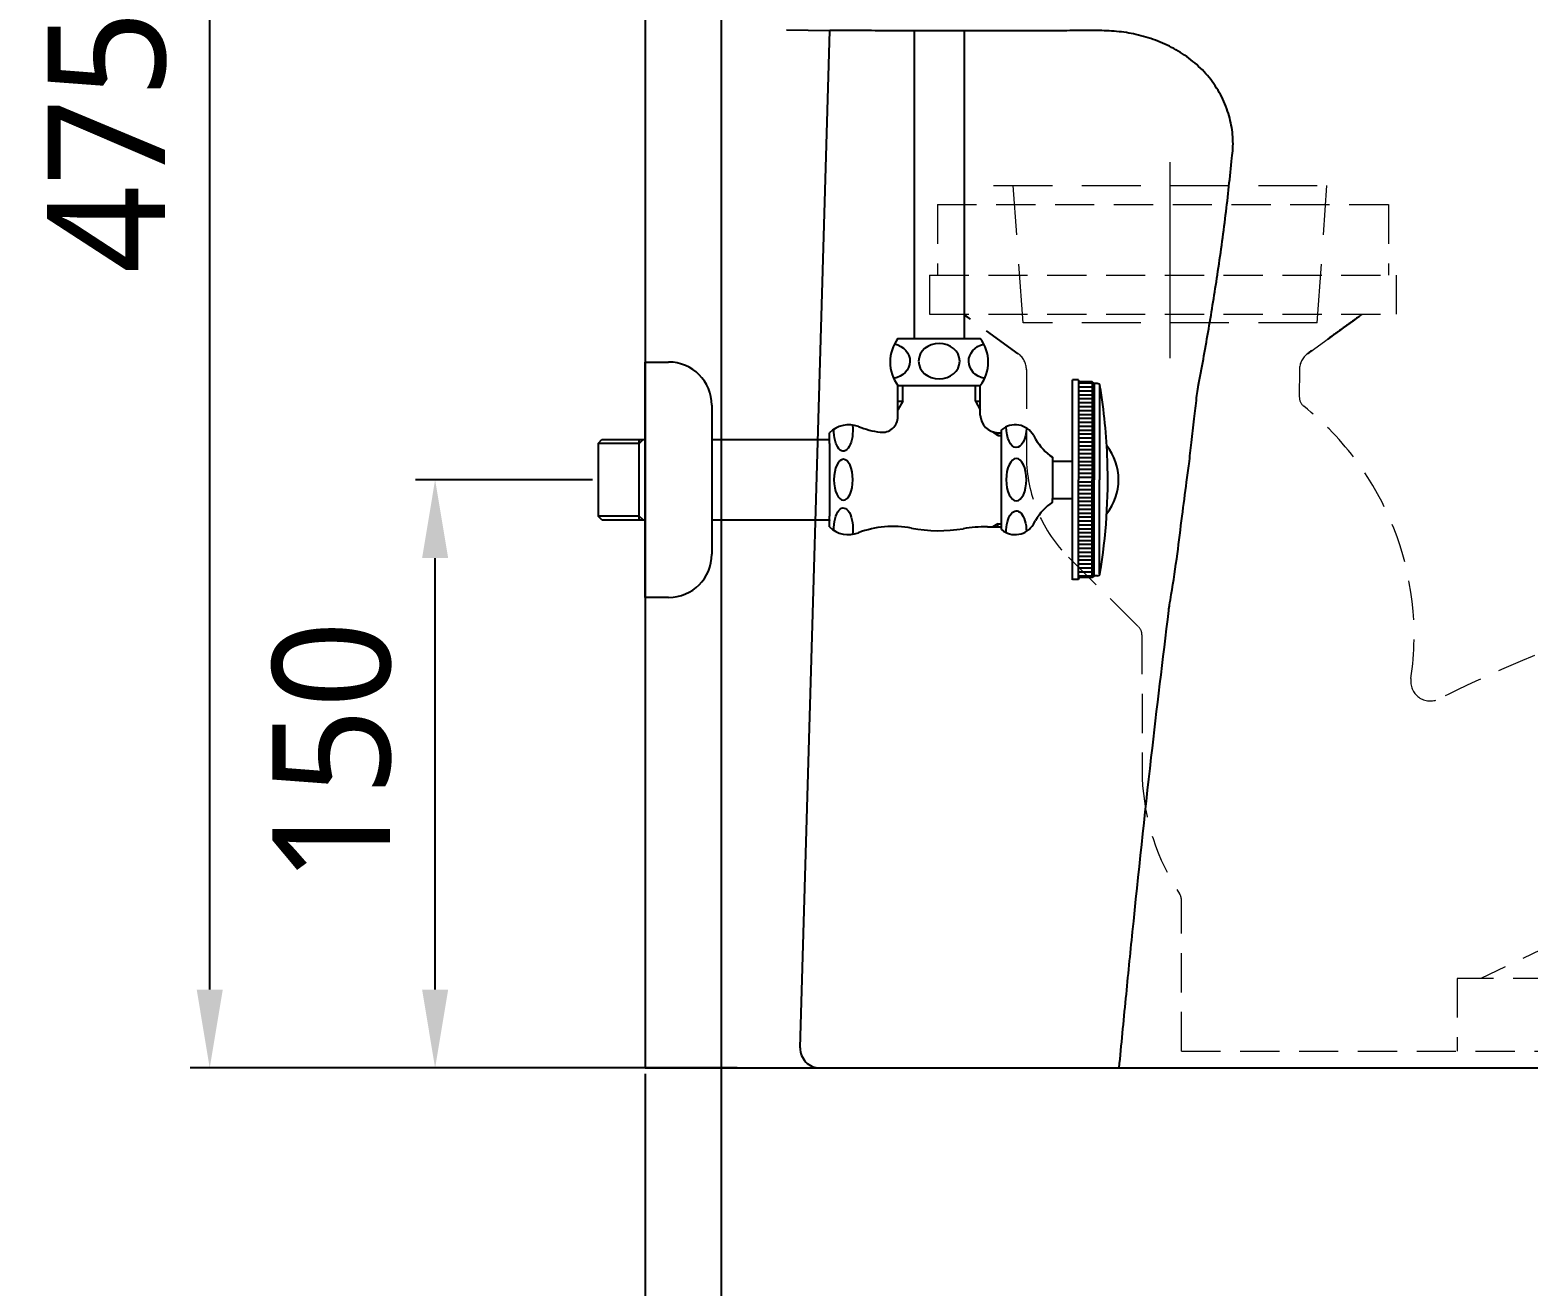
# Model space of a CAD drawing. Extents: x 3571 to 9666, y -561 to 1991.
# Drawn here: x 3570.8 to 3952.8, y -245.2 to 75.1 of the extents above; entities that cross this region are included whole.
import ezdxf

# ---------------------------------------------------------------- set-up
doc = ezdxf.new("R2010")
doc.units = 0
doc.header["$LTSCALE"] = 20
doc.header["$MEASUREMENT"] = 0
doc.linetypes.add('CENTER', pattern=[2, 1.25, -0.25, 0.25, -0.25])
doc.linetypes.add('HIDDEN', pattern=[0.375, 0.25, -0.125])
doc.layers.get('0').update_dxf_attribs({"linetype": 'CONTINUOUS'})
doc.layers.get('DEFPOINTS').update_dxf_attribs({"linetype": 'CONTINUOUS'})
for name, color, linetype in [('00_COMPONENTS', 7, 'CONTINUOUS'), ('1', 7, 'CONTINUOUS'), ('3', 3, 'CONTINUOUS'), ('4', 4, 'CONTINUOUS'), ('6', 6, 'CONTINUOUS')]:
    doc.layers.add(name, color=color, linetype=linetype)
doc.styles.get("Standard").update_dxf_attribs({"font": 'NanumGothic.ttf'})
doc.dimstyles.get("Standard").update_dxf_attribs({"dimtxt": 2.7, "dimasz": 2.5, "dimexe": 1.5, "dimexo": 1.5, "dimgap": 1.5, "dimtad": 1, "dimdec": 0, "dimlfac": 10, "dimzin": 0, "dimdsep": 46, "dimtxsty": 'Standard', "dimcen": 0, "dimclrt": 2, "dimadec": 0, "dimazin": 0, "dimtfac": 1, "dimtdec": 0, "dimtmove": 0, "dimatfit": 3, "dimfxl": 0, "dimtolj": 1, "dimtzin": 0, "dimarcsym": 0})

# ---------------------------------------------------------------- blocks, each defined once
blk = doc.blocks.new('*D72')
at = {"color": 3, "lineweight": -2}
for p, q in [((3714.27, -39.59), (3669.1, -39.59)), ((3674.1, -169.59), (3674.1, -59.59)), ((3726.14, -189.59), (3669.1, -189.59))]:
    blk.add_line(p, q, dxfattribs=at)
at = {"color": 3}
for points in [[(3670.77, -59.59), (3677.43, -59.59), (3674.1, -39.59)], [(3670.77, -169.59), (3677.43, -169.59), (3674.1, -189.59)]]:
    blk.add_solid(points, dxfattribs=at)
at = {"layer": 'DEFPOINTS', "color": 0}
for p in [(3674.1, -39.59), (3715.77, -39.59), (3727.64, -189.59)]:
    blk.add_point(p, dxfattribs=at)
at = {"color": 2, "insert": (3647.81, -109.04), "char_height": 30, "attachment_point": 5, "rotation": 90}
blk.add_mtext('\\A1;150', dxfattribs=at)
blk = doc.blocks.new('*D66')
at = {"color": 3, "lineweight": -2}
for p, q in [((3747.07, 188.91), (3747.07, -301.49)), ((4031.54, -240.81), (4031.54, -301.49)), ((3767.07, -296.49), (4011.54, -296.49))]:
    blk.add_line(p, q, dxfattribs=at)
at = {"color": 3}
for points in [[(3767.07, -293.15), (3767.07, -299.82), (3747.07, -296.49)], [(4011.54, -293.15), (4011.54, -299.82), (4031.54, -296.49)]]:
    blk.add_solid(points, dxfattribs=at)
at = {"layer": 'DEFPOINTS', "color": 0}
for p in [(3747.07, 190.41), (4031.54, -239.31, 0), (4031.54, -296.49)]:
    blk.add_point(p, dxfattribs=at)
at = {"color": 2, "insert": (3889.3, -270.15), "char_height": 30, "attachment_point": 5}
blk.add_mtext('\\A1;285', dxfattribs=at)
blk = doc.blocks.new('*D67')
at = {"color": 3, "lineweight": -2}
for p, q in [((3908.66, 282.75), (3611.62, 282.75)), ((3616.62, -169.59), (3616.62, 262.75)), ((3751.14, -189.59), (3611.62, -189.59))]:
    blk.add_line(p, q, dxfattribs=at)
at = {"color": 3}
for points in [[(3613.29, 262.75), (3619.95, 262.75), (3616.62, 282.75)], [(3613.29, -169.59), (3619.95, -169.59), (3616.62, -189.59)]]:
    blk.add_solid(points, dxfattribs=at)
at = {"layer": 'DEFPOINTS', "color": 0}
for p in [(3616.62, 282.75), (3910.16, 282.75), (3752.64, -189.59)]:
    blk.add_point(p, dxfattribs=at)
at = {"color": 2, "insert": (3590.46, 46.58), "char_height": 30, "attachment_point": 5, "rotation": 90}
blk.add_mtext('\\A1;475', dxfattribs=at)
blk = doc.blocks.new('*D68')
at = {"color": 3, "lineweight": -2}
for p, q in [((3727.64, -191.09), (3727.64, -353.29)), ((4031.54, -240.81), (4031.54, -353.29)), ((3747.64, -348.29), (4011.54, -348.29))]:
    blk.add_line(p, q, dxfattribs=at)
at = {"color": 3}
for points in [[(3747.64, -344.95), (3747.64, -351.62), (3727.64, -348.29)], [(4011.54, -344.95), (4011.54, -351.62), (4031.54, -348.29)]]:
    blk.add_solid(points, dxfattribs=at)
at = {"layer": 'DEFPOINTS', "color": 0}
for p in [(3727.64, -189.59), (4031.54, -239.31, 0), (4031.54, -348.29)]:
    blk.add_point(p, dxfattribs=at)
at = {"color": 2, "insert": (3879.59, -321.94), "char_height": 30, "attachment_point": 5}
blk.add_mtext('\\A1;305', dxfattribs=at)
blk = doc.blocks.new('*D69')
at = {"color": 3, "lineweight": -2}
for p, q in [((4408.07, 227.57), (4408.07, -442.84)), ((3727.64, -191.09), (3727.64, -442.84)), ((3747.64, -437.84), (4388.07, -437.84))]:
    blk.add_line(p, q, dxfattribs=at)
at = {"color": 3}
for points in [[(3747.64, -434.5), (3747.64, -441.17), (3727.64, -437.84)], [(4388.07, -434.5), (4388.07, -441.17), (4408.07, -437.84)]]:
    blk.add_solid(points, dxfattribs=at)
at = {"layer": 'DEFPOINTS', "color": 0}
for p in [(4408.07, 229.07), (3727.64, -189.59), (4408.07, -437.84)]:
    blk.add_point(p, dxfattribs=at)
at = {"color": 2, "insert": (4067.86, -411.51), "char_height": 30, "attachment_point": 5}
blk.add_mtext('\\A1;680', dxfattribs=at)

msp = doc.modelspace()

# ---------------------------------------------------------------- linework, layer by layer
for p, q in [((3763.75, 75.1), (3774.78, 74.99)), ((3767.22, -184.44), (3774.78, 74.99)), ((3766.9, -189.59), (3767.07, -189.59)), ((3772.22, -189.59), (4286.88, -189.59))]:
    msp.add_line(p, q)
at = {"color": 2, "linetype": 'HIDDEN', "lineweight": 0, "ltscale": 2}
for p, q in [((3802.19, 30.59, 0), (3917.19, 30.59, 0)), ((3802.19, 30.59, 0), (3802.19, 12.59, 0)), ((3917.19, 30.59, 0), (3917.19, 12.59, 0)), ((3800.19, 12.59, 0), (3919.19, 12.59, 0)), ((3800.19, 12.59, 0), (3800.19, 2.59, 0)), ((3919.19, 12.59, 0), (3919.19, 2.59, 0)), ((3800.19, 2.59, 0), (3919.19, 2.59, 0)), ((3822.79, -7.45, 0), (3808.92, 2.59, 0)), ((3896.59, -7.47, 0), (3910.49, 2.59, 0)), ((3824.89, -11.52, 0), (3824.91, -34.74, 0)), ((3894.52, -11.5, 0), (3894.49, -18.49, 0)), ((3835.59, -59.33, 0), (3853.47, -77.05, 0)), ((3854.35, -79.18, 0), (3854.41, -115.72, 0)), ((3987.54, -144.35, 0), (3940.82, -166.75, 0)), ((3864.43, -185.31, 0), (3864.43, -146.82, 0)), ((4004.04, -166.75, 0), (3934.78, -166.75, 0)), ((3934.78, -166.75, 0), (3934.78, -185.31, 0)), ((3864.43, -185.31, 0), (4128.93, -185.31, 0))]:
    msp.add_line(p, q, dxfattribs=at)
for centre, radius, start, end in [((3819.89, -11.53, 0), 5, 0.0447, 54.1067), ((3899.52, -11.52, 0), 5, 125.8861, 179.7556), ((3897.49, -18.5, 0), 3, 179.7556, 231.4151), ((3849, -79.29, 0), 74.76, 351.5468, 51.4151), ((3861.3, -33.55, 0), 36.41, 181.8849, 225.0733), ((3851.35, -79.18, 0), 3, 0.0895, 45.2408), ((4099.49, -434.36, 0), 378.84, 110.2437, 116.5549), ((3927.89, -91.01, 0), 5, 171.5468, 296.5549), ((3912.49, -113.21, 0), 58.13, 182.4762, 213.3534), ((3861.43, -146.82, 0), 3, 0, 33.3534)]:
    msp.add_arc(centre, radius, start, end, dxfattribs=at)
msp.add_arc((3772.22, -184.59), 5, 178.3314, 270)
at = {"layer": '00_COMPONENTS', "color": 7, "linetype": 'HIDDEN', "lineweight": 0, "ltscale": 3}
for p, q in [((3824.04, 0.41), (3821.54, 35.41, 0)), ((3899.04, 0.41), (3901.54, 35.41, 0))]:
    msp.add_line(p, q, dxfattribs=at)
at = {"layer": '1', "color": 252, "linetype": 'HIDDEN', "ltscale": 2}
for q in [(3808.89, 2.59, 0), (3809.56, 2.11, 0), (3809.56, 2.11, 0), (3809.56, 2.11, 0)]:
    msp.add_line((3822.79, -7.45, 0), q, dxfattribs=at)
at = {"layer": '1', "color": 7, "linetype": 'Continuous'}
for points, knots in [([(3843.45, 74.95), (3841.44, 74.94), (3837.44, 74.93), (3831.59, 74.91), (3825.88, 74.9), (3820.35, 74.89), (3814.99, 74.88), (3809.82, 74.88), (3804.85, 74.88), (3800.08, 74.89), (3795.56, 74.9), (3791.28, 74.91), (3787.26, 74.92), (3783.5, 74.93), (3780.01, 74.95), (3777.13, 74.97), (3775.44, 74.98), (3774.78, 74.99)], [0, 0, 0, 0, 0.0629533, 0.1253625, 0.1872256, 0.2485506, 0.3093512, 0.3696294, 0.4294112, 0.488686, 0.5473821, 0.6055918, 0.6633288, 0.7205901, 0.7773742, 0.8336937, 0.8721122, 0.8721122, 0.8721122, 0.8721122]), ([(3876.21, 54.42), (3875.91, 55.24), (3875.32, 56.87), (3874.12, 59.2), (3872.72, 61.41), (3870.58, 64.17), (3867.43, 67.22), (3863.13, 70.16), (3858.42, 72.39), (3853.52, 73.89), (3848.47, 74.8), (3845.14, 74.9), (3843.45, 74.95)], [0, 0, 0, 0, 0.062411, 0.125525, 0.18848, 0.251028, 0.375922, 0.500798, 0.623376, 0.750231, 0.873068, 1, 1, 1, 1]), ([(3877.31, 42.45), (3877.4, 43.25), (3877.59, 44.85), (3877.59, 47.27), (3877.37, 49.67), (3876.93, 52.07), (3876.45, 53.64), (3876.21, 54.42)], [0, 0, 0, 0, 0.200815, 0.399483, 0.597741, 0.797342, 1, 1, 1, 1]), ([(3848.56, -189.59), (3849.13, -183.67), (3850.23, -172.1), (3852.88, -145.69), (3856.38, -112.68), (3859.71, -85.28), (3861.27, -72.34), (3861.49, -70.99), (3862.25, -66.32), (3863.42, -58.78), (3864.54, -49.18), (3865.57, -41.52), (3866.4, -35.27), (3867.04, -29.89), (3867.66, -24.28), (3868.2, -19.76), (3868.48, -16.98), (3868.74, -15.71), (3869.71, -10.57), (3871.44, -1.13), (3873.71, 13.13), (3875.76, 27.64), (3876.8, 37.6), (3877.31, 42.45)], [0, 0, 0, 0, 0.075788, 0.148193, 0.338779, 0.500005, 0.501641, 0.50599, 0.517492, 0.562449, 0.603915, 0.641493, 0.661715, 0.68498, 0.711099, 0.734236, 0.743579, 0.747043, 0.750821, 0.811024, 0.870741, 0.937083, 1, 1, 1, 1])]:
    msp.add_open_spline(points, degree=3, knots=knots, dxfattribs=at)
at = {"layer": '1', "color": 252, "linetype": 'HIDDEN', "ltscale": 2}
for points, degree in [([(3909.83, 2.11, 0), (3896.63, -7.44, 0)], 1), ([(3909.83, 2.11, 0), (3905.43, -1.07, 0), (3901.03, -4.25, 0), (3896.63, -7.44, 0)], 3), ([(3909.83, 2.11, 0), (3896.63, -7.44, 0)], 1), ([(3909.83, 2.11, 0), (3905.43, -1.07, 0), (3901.03, -4.25, 0), (3896.63, -7.44, 0)], 3)]:
    msp.add_open_spline(points, degree=degree, dxfattribs=at)
at = {"layer": '3', "color": 1, "linetype": 'CENTER', "lineweight": 0, "ltscale": 2}
msp.add_line((3861.54, -8.62, 0), (3861.54, 42.46, 0), dxfattribs=at)
at = {"layer": '3', "color": 7, "linetype": 'HIDDEN', "lineweight": 0, "ltscale": 3}
for p, q in [((3816.54, 35.41, 0), (3906.54, 35.41, 0)), ((3899.04, 0.41), (3824.04, 0.41))]:
    msp.add_line(p, q, dxfattribs=at)
at = {"layer": '4'}
for p, q in [((3796.29, 74.9), (3796.29, -3.59)), ((3808.99, 74.88), (3808.99, -3.59)), ((3792.14, -3.59), (3796.29, -3.59)), ((3796.29, -3.59), (3813.14, -3.59)), ((3727.64, -69.59), (3727.64, -9.59)), ((3727.64, -9.59), (3733.64, -9.59)), ((3838.14, -14.09), (3836.64, -14.09)), ((3836.64, -15.09), (3836.64, -14.09)), ((3836.64, -39.59), (3836.64, -15.09)), ((3838.14, -14.29), (3838.14, -14.09)), ((3838.14, -14.29), (3838.14, -39.59)), ((3841.64, -15), (3838.14, -15)), ((3841.64, -14.59), (3838.44, -14.59)), ((3842.14, -15.09), (3841.64, -14.59)), ((3841.64, -14.59), (3841.64, -39.59)), ((3842.97, -15.09), (3842.14, -15.09)), ((3842.14, -15.09), (3842.14, -39.59)), ((3792.14, -15.59), (3813.14, -15.59)), ((3792.14, -23.5), (3792.14, -15.59)), ((3793.39, -19.59), (3793.39, -15.59)), ((3811.89, -19.59), (3811.89, -15.59)), ((3813.14, -23.09), (3813.14, -15.59)), ((3841.64, -16), (3838.14, -16)), ((3841.64, -17), (3838.14, -17)), ((3841.64, -18), (3838.14, -18)), ((3841.64, -19), (3838.14, -19)), ((3843.56, -15.59), (3843.56, -39.59)), ((3744.64, -20.59), (3744.64, -58.59)), ((3792.14, -19.59), (3793.39, -19.59)), ((3793.39, -19.59), (3792.14, -21.75)), ((3811.89, -19.59), (3813.14, -19.59)), ((3811.89, -19.59), (3813.14, -21.75)), ((3841.64, -20), (3838.14, -20)), ((3841.64, -21), (3838.14, -21)), ((3841.64, -22), (3838.14, -22)), ((3841.64, -23), (3838.14, -23)), ((3841.64, -24), (3838.14, -24)), ((3841.64, -25), (3838.14, -25)), ((3841.64, -26), (3838.14, -26)), ((3715.64, -30.34), (3716.64, -29.34)), ((3726.14, -30.34), (3715.64, -30.34)), ((3715.77, -48.84), (3715.77, -30.34)), ((3716.64, -29.34), (3727.64, -29.34)), ((3726.14, -49.84), (3726.14, -29.34)), ((3726.14, -30.34), (3727.14, -29.34)), ((3727.64, -29.95), (3727.64, -49.22)), ((3744.64, -29.34), (3774.64, -29.34)), ((3774.64, -30.33), (3774.64, -27.59)), ((3774.64, -30.34), (3774.64, -48.84)), ((3817.64, -28.34), (3816.34, -27.39)), ((3817.64, -27.59), (3818.56, -27.59)), ((3817.64, -28.34), (3817.64, -27.59)), ((3817.64, -28.34), (3818.56, -28.34)), ((3818.56, -27.59), (3818.56, -26.86)), ((3818.56, -51.59), (3818.56, -27.59)), ((3826.67, -28.26), (3827.22, -29.22)), ((3841.64, -27), (3838.14, -27)), ((3841.64, -28), (3838.14, -28)), ((3841.64, -29), (3838.14, -29)), ((3841.64, -30), (3838.14, -30)), ((3831.56, -33.85), (3831.56, -34.84)), ((3841.64, -31), (3838.14, -31)), ((3841.64, -32), (3838.14, -32)), ((3841.64, -33), (3838.14, -33)), ((3841.64, -34), (3838.14, -34)), ((3831.56, -34.84), (3831.56, -44.34)), ((3831.56, -34.84), (3836.64, -34.84)), ((3841.64, -35), (3838.14, -35)), ((3841.64, -36), (3838.14, -36)), ((3841.64, -37), (3838.14, -37)), ((3841.64, -38), (3838.14, -38)), ((3836.64, -65.09), (3836.64, -39.59)), ((3841.64, -39), (3838.14, -39)), ((3838.14, -64.89), (3838.14, -39.59)), ((3841.64, -40.17), (3838.14, -40.17)), ((3841.64, -41.17), (3838.14, -41.17)), ((3841.64, -64.59), (3841.64, -39.59)), ((3842.14, -64.09), (3842.14, -39.59)), ((3843.56, -63.59), (3843.56, -39.59)), ((3831.56, -44.34), (3836.64, -44.34)), ((3831.56, -45.32), (3831.56, -44.34)), ((3841.64, -42.17), (3838.14, -42.17)), ((3841.64, -43.17), (3838.14, -43.17)), ((3841.64, -44.17), (3838.14, -44.17)), ((3841.64, -45.17), (3838.14, -45.17)), ((3726.14, -48.84), (3715.64, -48.84)), ((3716.64, -49.84), (3715.64, -48.84)), ((3727.14, -49.84), (3726.14, -48.84)), ((3774.64, -51.59), (3774.64, -48.84)), ((3841.64, -46.17), (3838.14, -46.17)), ((3841.64, -47.17), (3838.14, -47.17)), ((3841.64, -48.17), (3838.14, -48.17)), ((3841.64, -49.17), (3838.14, -49.17)), ((3716.64, -49.84), (3727.64, -49.84)), ((3744.64, -49.84), (3774.64, -49.84)), ((3774.64, -49.84), (3774.64, -50.02)), ((3774.64, -51.59), (3774.64, -50.02)), ((3814.93, -51.59), (3818.56, -51.59)), ((3817.64, -50.84), (3816.34, -51.59)), ((3817.64, -50.84), (3818.56, -50.84)), ((3817.64, -51.59), (3817.64, -50.84)), ((3818.56, -52.31), (3818.56, -51.59)), ((3826.67, -50.91), (3827.22, -49.95)), ((3841.64, -50.17), (3838.14, -50.17)), ((3841.64, -51.17), (3838.14, -51.17)), ((3841.64, -52.17), (3838.14, -52.17)), ((3841.64, -53.17), (3838.14, -53.17)), ((3841.64, -54.17), (3838.14, -54.17)), ((3841.64, -55.14), (3838.14, -55.14)), ((3841.64, -55.17), (3838.14, -55.17)), ((3841.64, -56.14), (3838.14, -56.14)), ((3841.64, -57.14), (3838.14, -57.14)), ((3841.64, -58.14), (3838.14, -58.14)), ((3841.64, -59.14), (3838.14, -59.14)), ((3841.64, -60.14), (3838.14, -60.14)), ((3841.64, -61.14), (3838.14, -61.14)), ((3841.64, -62.14), (3838.14, -62.14)), ((3841.64, -63.14), (3838.14, -63.14)), ((3841.64, -64.14), (3838.14, -64.14)), ((3838.14, -64.86), (3838.14, -65.06)), ((3841.64, -64.56), (3838.44, -64.56)), ((3842.14, -64.06), (3841.64, -64.56)), ((3842.97, -64.06), (3842.14, -64.06)), ((3838.14, -65.06), (3836.64, -65.06)), ((3733.64, -69.59), (3727.64, -69.59))]:
    msp.add_line(p, q, dxfattribs=at)
for centre, radius, start, end in [((3800.14, -9.59), 10, 143.1301, 216.8699), ((3805.14, -9.59), 10, 323.1301, 36.8699), ((3733.64, -20.59), 11, 0, 90), ((3838.44, -14.29), 0.3, 180, 270), ((3842.97, -15.79), 0.7, 9.4934, 90), ((3700.64, -39.59), 145, 1.9431, 9.4934), ((3779.55, -32.58), 7, 69.0339, 134.5129), ((3790.94, -2.86), 24.83, 249.0339, 262.2883), ((3788.14, -23.5), 4, 262.2883, 0), ((3817.64, -23.09), 4.5, 180, 270), ((3822.03, -30.94), 5.36, 30, 130.4306), ((3839.35, -22.22), 14, 210, 236.1902), ((3834.39, -39.63), 14, 0.2473, 38.2141), ((3700.64, -39.59), 145, 350.5066, 1.9431), ((3834.39, -39.51), 14, 321.7859, 359.7527), ((3839.35, -56.95), 14, 123.8098, 150), ((3779.55, -46.59), 7, 225.5, 290.9661), ((3790.94, -76.31), 24.83, 79.2627, 110.9661), ((3802.64, -14.59), 38, 259.2627, 279.3048), ((3814.93, -89.59), 38, 90, 99.3048), ((3822.03, -48.23), 5.36, 229.5694, 330), ((3733.64, -58.59), 11, 270, 0), ((3838.44, -64.86), 0.3, 90, 180), ((3842.97, -63.36), 0.7, 270, 350.5066)]:
    msp.add_arc(centre, radius, start, end, dxfattribs=at)
at = {"layer": '4', "extrusion": (0, 0, -1)}
for centre, major_axis, ratio, start_param, end_param in [((3789.96, -9.36), (-5.23, 0), 0.866391, 1.824119, 4.49897), ((3815.42, -9.36), (-5.23, 0), 0.866391, 4.942097, 7.58465), ((3778.21, -27.08), (0, -5.22), 0.46009, 4.433611, 7.934688), ((3822.32, -25.99), (0, -5.4), 0.478204, 4.79078, 7.834251), ((3778.21, -52), (0, -5.22), 0.46009, 1.472186, 5.009627), ((3822.32, -52.91), (0, -5.4), 0.478204, 1.540108, 4.68362)]:
    msp.add_ellipse(centre, major_axis=major_axis, ratio=ratio, start_param=start_param, end_param=end_param, dxfattribs=at)
for centre, major_axis, ratio in [((3802.64, -9.36), (-5.23, 0), 0.866391), ((3778.21, -39.59), (0, -5.22), 0.46009), ((3822.32, -39.59), (0, -5.4), 0.478204)]:
    msp.add_ellipse(centre, major_axis=major_axis, ratio=ratio, dxfattribs=at)
at = {"layer": '6'}
for points in [[(5017.65, 1735.45), (3727.64, 1735.45), (3727.64, -189.59)], [(3727.64, -189.59), (5127.58, -189.59)]]:
    msp.add_lwpolyline(points, dxfattribs=at)

# ---------------------------------------------------------------- dimensions: what is measured, and where the dimension line sits
dim = msp.add_linear_dim(base=(3616.62, 282.75), p1=(3752.64, -189.59), p2=(3910.16, 282.75), angle=90, text='475', dimstyle='Standard', override={"dimtxt": 30, "dimasz": 20, "dimexe": 5, "dimgap": 10, "dimlfac": 1, "dimzin": 12, "dimclrd": 3, "dimclre": 3, "dimazin": 2, "dimarcsym": 1})
dim.commit()
dim.dimension.update_dxf_attribs({"geometry": '*D67', "text_midpoint": (3616.62, 46.58), "dimtype": 160})
dim = msp.add_linear_dim(base=(4408.07, -437.84), p1=(3727.64, -189.59), p2=(4408.07, 229.07), dimstyle='Standard', override={"dimtxt": 30, "dimasz": 20, "dimexe": 5, "dimgap": 10, "dimlfac": 1, "dimzin": 12, "dimclrd": 3, "dimclre": 3, "dimazin": 2, "dimarcsym": 1})
dim.commit()
dim.dimension.update_dxf_attribs({"geometry": '*D69', "text_midpoint": (4067.86, -411.51)})
for base, p1, text, picture, middle in [((4031.54, -296.49), (3747.07, 190.41), '285', '*D66', (3889.3, -270.15)), ((4031.54, -348.29), (3727.64, -189.59), '305', '*D68', (3879.59, -321.94))]:
    dim = msp.add_linear_dim(base=base, p1=p1, p2=(4031.54, -239.31, 0), text=text, dimstyle='Standard', override={"dimtxt": 30, "dimasz": 20, "dimexe": 5, "dimgap": 10, "dimlfac": 1, "dimzin": 12, "dimclrd": 3, "dimclre": 3, "dimazin": 2, "dimarcsym": 1})
    dim.commit()
    dim.dimension.update_dxf_attribs({"geometry": picture, "text_midpoint": middle})
dim = msp.add_linear_dim(base=(3674.1, -39.59), p1=(3727.64, -189.59), p2=(3715.77, -39.59), angle=90, dimstyle='Standard', override={"dimtxt": 30, "dimasz": 20, "dimexe": 5, "dimgap": 10, "dimlfac": 1, "dimzin": 12, "dimclrd": 3, "dimclre": 3, "dimazin": 2, "dimarcsym": 1})
dim.commit()
dim.dimension.update_dxf_attribs({"geometry": '*D72', "text_midpoint": (3674.1, -109.04), "dimtype": 160})

doc.saveas('drawing.dxf')
